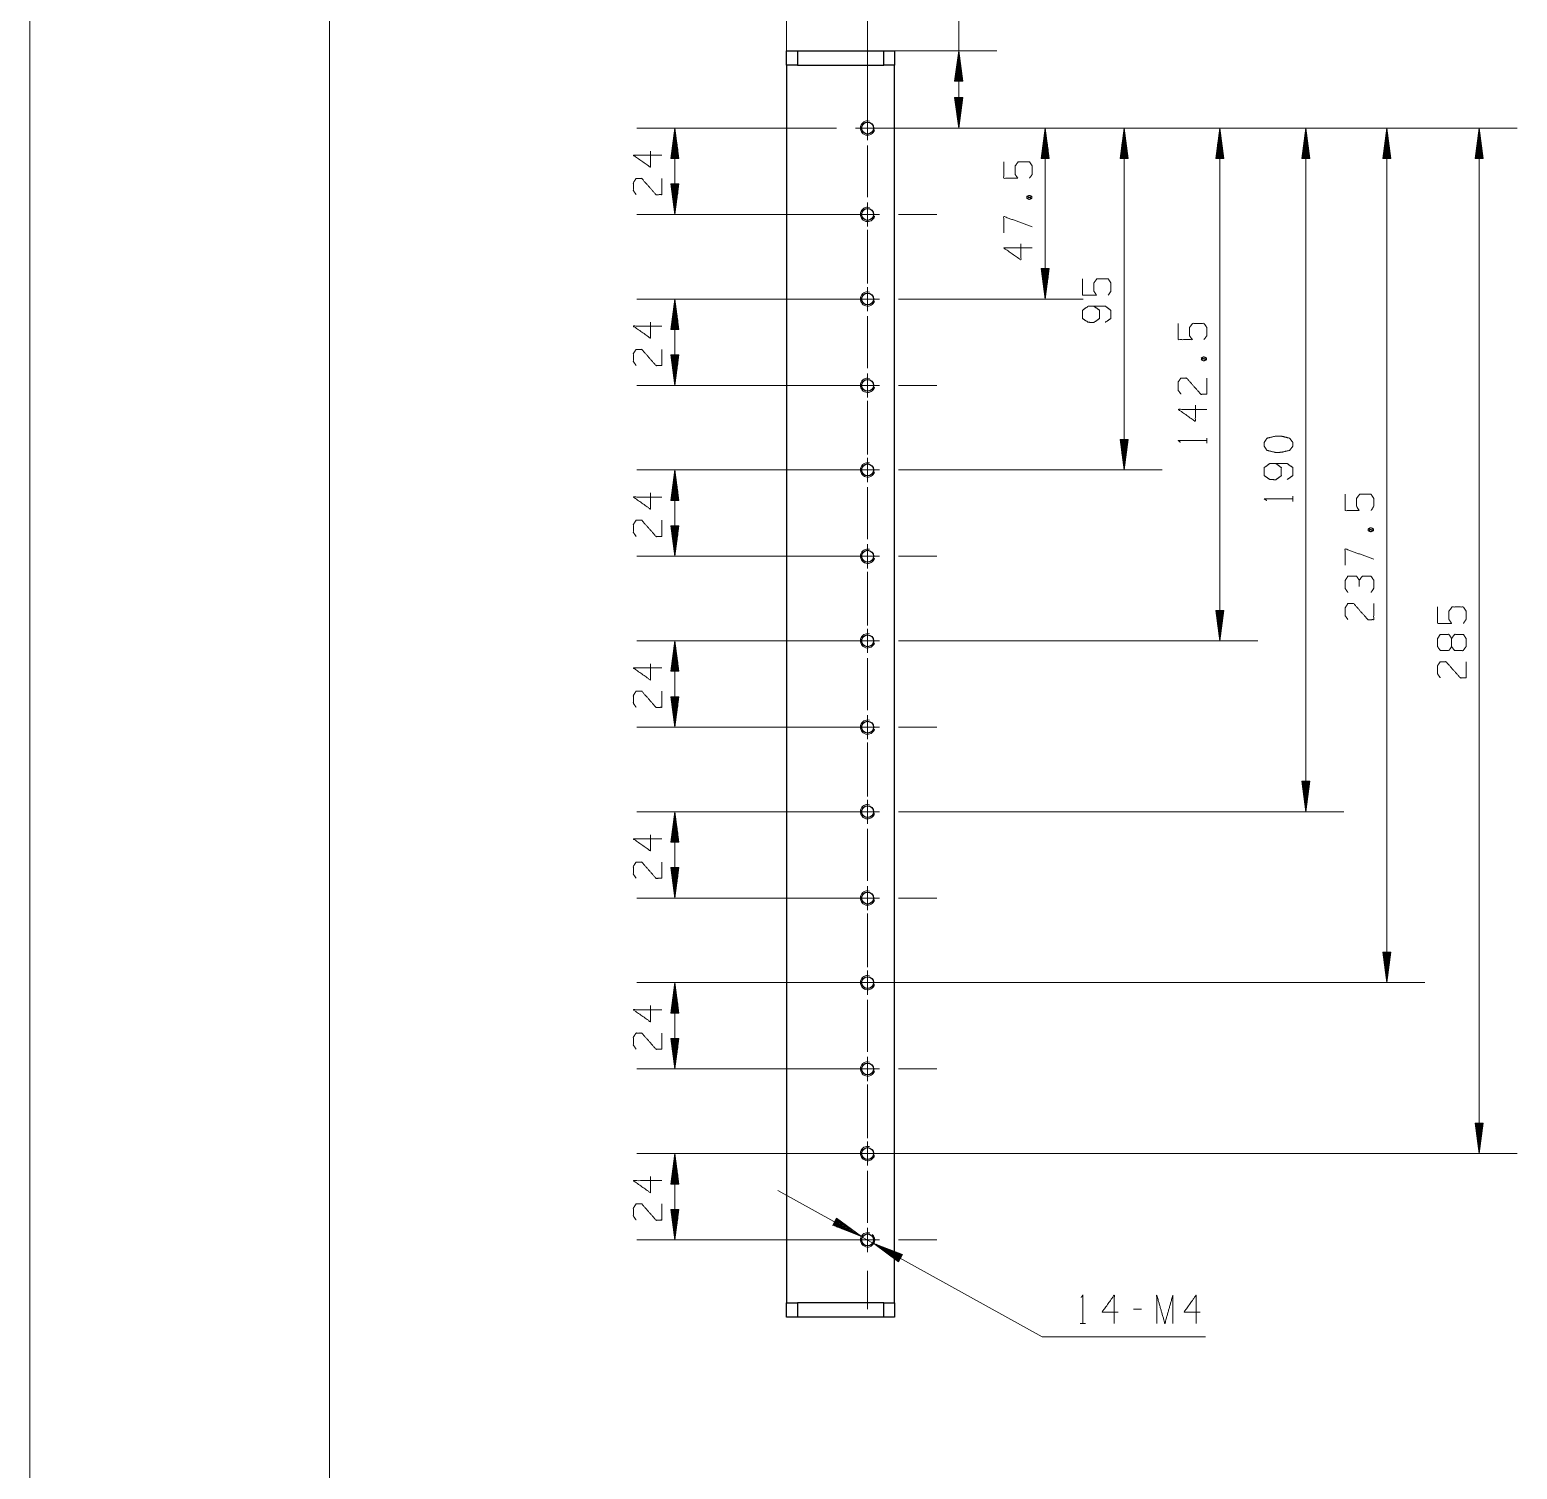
# Model space of a CAD drawing. Header units: millimetres. Extents: x 0 to 210, y 0 to 297.
# Drawn here: x 0 to 124, y 106.5 to 226.5 of the extents above; entities that cross this region are included whole.
import ezdxf

# ---------------------------------------------------------------- set-up
doc = ezdxf.new("R2010")
doc.units = ezdxf.units.MM
doc.layers.add('101', color=7, linetype='Continuous', true_color=0xffffff)

msp = doc.modelspace()

# ---------------------------------------------------------------- linework, layer by layer
at = {"layer": '101', "color": 133, "linetype": 'Continuous', "lineweight": 18}
for p, q in [((0, 297), (0, 0)), ((25, 292), (25, 5))]:
    msp.add_line(p, q, dxfattribs=at)
at = {"layer": '101', "color": 22, "linetype": 'Continuous', "lineweight": 18}
for p, q in [((77.46, 218.29), (77.46, 236.9)), ((63.11, 223.54), (63.11, 233.35)), ((69.86, 218.29), (69.86, 233.35)), ((71.21, 224.74), (80.63, 224.74)), ((77.46, 224.74), (77.12, 222.2)), ((77.43, 222.2), (77.43, 224.55)), ((77.79, 222.2), (77.46, 224.74)), ((77.48, 222.2), (77.48, 224.55)), ((77.28, 222.2), (77.28, 223.39)), ((77.33, 222.2), (77.33, 223.77)), ((77.38, 222.2), (77.38, 224.16)), ((77.54, 222.2), (77.54, 224.16)), ((77.59, 222.2), (77.59, 223.77)), ((77.64, 222.2), (77.64, 223.39)), ((77.12, 222.2), (77.79, 222.2)), ((77.13, 222.2), (77.13, 222.23)), ((77.13, 222.2), (77.13, 222.23)), ((77.18, 222.2), (77.18, 222.62)), ((77.23, 222.2), (77.23, 223)), ((77.69, 222.2), (77.69, 223)), ((77.74, 222.2), (77.74, 222.62)), ((77.79, 222.2), (77.79, 222.23)), ((77.79, 222.2), (77.79, 222.23)), ((77.79, 220.83), (77.12, 220.83)), ((77.12, 220.83), (77.46, 218.29)), ((77.13, 220.83), (77.13, 220.8)), ((77.13, 220.83), (77.13, 220.8)), ((77.18, 220.83), (77.18, 220.41)), ((77.23, 220.83), (77.23, 220.02)), ((77.28, 220.83), (77.28, 219.64)), ((77.33, 220.83), (77.33, 219.25)), ((77.38, 220.83), (77.38, 218.87)), ((77.43, 220.83), (77.43, 218.48)), ((77.46, 218.29), (77.79, 220.83)), ((77.48, 220.83), (77.48, 218.48)), ((77.54, 220.83), (77.54, 218.87)), ((77.59, 220.83), (77.59, 219.25)), ((77.64, 220.83), (77.64, 219.64)), ((77.69, 220.83), (77.69, 220.02)), ((77.74, 220.83), (77.74, 220.41)), ((77.79, 220.83), (77.79, 220.8)), ((77.79, 220.83), (77.79, 220.8)), ((64.1, 218.29), (50.62, 218.29)), ((53.8, 218.29), (53.46, 215.75)), ((53.67, 215.75), (53.67, 217.32)), ((53.72, 215.75), (53.72, 217.71)), ((53.77, 215.75), (53.77, 218.1)), ((53.8, 218.29), (53.8, 211.09)), ((54.13, 215.75), (53.8, 218.29)), ((53.82, 215.75), (53.82, 218.1)), ((53.88, 215.75), (53.88, 217.71)), ((53.93, 215.75), (53.93, 217.32)), ((69.86, 218.29), (124.03, 218.29)), ((69.86, 218.29), (116.33, 218.29)), ((75.63, 218.29), (102.4, 218.29)), ((75.63, 218.29), (87.85, 218.29)), ((75.63, 218.29), (109.58, 218.29)), ((75.63, 218.29), (80.63, 218.29)), ((75.63, 218.29), (94.42, 218.29)), ((84.68, 218.29), (84.34, 215.75)), ((84.55, 215.75), (84.55, 217.32)), ((84.6, 215.75), (84.6, 217.71)), ((84.65, 215.75), (84.65, 218.1)), ((85.01, 215.75), (84.68, 218.29)), ((84.68, 218.29), (84.68, 204.04)), ((84.7, 215.75), (84.7, 218.1)), ((84.75, 215.75), (84.75, 217.71)), ((84.81, 215.75), (84.81, 217.32)), ((91.25, 218.29), (90.91, 215.75)), ((91.12, 215.75), (91.12, 217.32)), ((91.17, 215.75), (91.17, 217.71)), ((91.22, 215.75), (91.22, 218.1)), ((91.25, 218.29), (91.25, 189.79)), ((91.58, 215.75), (91.25, 218.29)), ((91.27, 215.75), (91.27, 218.1)), ((91.32, 215.75), (91.32, 217.71)), ((91.37, 215.75), (91.37, 217.32)), ((99.23, 218.29), (98.89, 215.75)), ((99.1, 215.75), (99.1, 217.32)), ((99.15, 215.75), (99.15, 217.71)), ((99.2, 215.75), (99.2, 218.1)), ((99.23, 218.29), (99.23, 175.54)), ((99.56, 215.75), (99.23, 218.29)), ((99.25, 215.75), (99.25, 218.1)), ((99.31, 215.75), (99.31, 217.71)), ((99.36, 215.75), (99.36, 217.32)), ((106.4, 218.29), (106.07, 215.75)), ((106.28, 215.75), (106.28, 217.32)), ((106.33, 215.75), (106.33, 217.71)), ((106.38, 215.75), (106.38, 218.1)), ((106.4, 218.29), (106.4, 161.29)), ((106.74, 215.75), (106.4, 218.29)), ((106.43, 215.75), (106.43, 218.1)), ((106.48, 215.75), (106.48, 217.71)), ((106.53, 215.75), (106.53, 217.32)), ((113.15, 218.29), (112.82, 215.75)), ((113.03, 215.75), (113.03, 217.32)), ((113.08, 215.75), (113.08, 217.71)), ((113.13, 215.75), (113.13, 218.1)), ((113.49, 215.75), (113.15, 218.29)), ((113.15, 218.29), (113.15, 147.04)), ((113.18, 215.75), (113.18, 218.1)), ((113.23, 215.75), (113.23, 217.71)), ((113.28, 215.75), (113.28, 217.32)), ((120.86, 218.29), (120.52, 215.75)), ((120.73, 215.75), (120.73, 217.32)), ((120.78, 215.75), (120.78, 217.71)), ((120.83, 215.75), (120.83, 218.1)), ((121.19, 215.75), (120.86, 218.29)), ((120.86, 218.29), (120.86, 132.79)), ((120.88, 215.75), (120.88, 218.1)), ((120.93, 215.75), (120.93, 217.71)), ((120.98, 215.75), (120.98, 217.32)), ((53.52, 215.75), (53.52, 216.17)), ((53.57, 215.75), (53.57, 216.55)), ((53.62, 215.75), (53.62, 216.94)), ((53.98, 215.75), (53.98, 216.94)), ((54.03, 215.75), (54.03, 216.55)), ((54.08, 215.75), (54.08, 216.17)), ((84.4, 215.75), (84.4, 216.17)), ((84.45, 215.75), (84.45, 216.55)), ((84.5, 215.75), (84.5, 216.94)), ((84.86, 215.75), (84.86, 216.94)), ((84.91, 215.75), (84.91, 216.55)), ((84.96, 215.75), (84.96, 216.17)), ((90.97, 215.75), (90.97, 216.17)), ((91.02, 215.75), (91.02, 216.55)), ((91.07, 215.75), (91.07, 216.94)), ((91.42, 215.75), (91.42, 216.94)), ((91.47, 215.75), (91.47, 216.55)), ((91.53, 215.75), (91.53, 216.17)), ((98.95, 215.75), (98.95, 216.17)), ((99, 215.75), (99, 216.55)), ((99.05, 215.75), (99.05, 216.94)), ((99.41, 215.75), (99.41, 216.94)), ((99.46, 215.75), (99.46, 216.55)), ((99.51, 215.75), (99.51, 216.17)), ((106.12, 215.75), (106.12, 216.17)), ((106.17, 215.75), (106.17, 216.55)), ((106.23, 215.75), (106.23, 216.94)), ((106.58, 215.75), (106.58, 216.94)), ((106.63, 215.75), (106.63, 216.55)), ((106.68, 215.75), (106.68, 216.17)), ((112.87, 215.75), (112.87, 216.17)), ((112.93, 215.75), (112.93, 216.55)), ((112.98, 215.75), (112.98, 216.94)), ((113.33, 215.75), (113.33, 216.94)), ((113.38, 215.75), (113.38, 216.55)), ((113.43, 215.75), (113.43, 216.17)), ((120.58, 215.75), (120.58, 216.17)), ((120.63, 215.75), (120.63, 216.55)), ((120.68, 215.75), (120.68, 216.94)), ((121.03, 215.75), (121.03, 216.94)), ((121.09, 215.75), (121.09, 216.55)), ((121.14, 215.75), (121.14, 216.17)), ((53.46, 215.75), (54.13, 215.75)), ((53.47, 215.75), (53.47, 215.78)), ((53.47, 215.75), (53.47, 215.78)), ((54.13, 215.75), (54.13, 215.78)), ((54.13, 215.75), (54.13, 215.78)), ((84.34, 215.75), (85.01, 215.75)), ((84.35, 215.75), (84.35, 215.78)), ((84.35, 215.75), (84.35, 215.78)), ((85.01, 215.75), (85.01, 215.78)), ((85.01, 215.75), (85.01, 215.78)), ((90.91, 215.75), (91.58, 215.75)), ((90.92, 215.75), (90.92, 215.78)), ((90.92, 215.75), (90.92, 215.78)), ((91.58, 215.75), (91.58, 215.78)), ((91.58, 215.75), (91.58, 215.78)), ((98.89, 215.75), (99.56, 215.75)), ((98.9, 215.75), (98.9, 215.78)), ((98.9, 215.75), (98.9, 215.78)), ((99.56, 215.75), (99.56, 215.78)), ((99.56, 215.75), (99.56, 215.78)), ((106.07, 215.75), (106.07, 215.78)), ((106.07, 215.75), (106.07, 215.78)), ((106.07, 215.75), (106.74, 215.75)), ((106.73, 215.75), (106.73, 215.78)), ((106.73, 215.75), (106.73, 215.78)), ((112.82, 215.75), (112.82, 215.78)), ((112.82, 215.75), (112.82, 215.78)), ((112.82, 215.75), (113.49, 215.75)), ((113.48, 215.75), (113.48, 215.78)), ((113.48, 215.75), (113.48, 215.78)), ((120.52, 215.75), (121.19, 215.75)), ((120.53, 215.75), (120.53, 215.78)), ((120.53, 215.75), (120.53, 215.78)), ((121.19, 215.75), (121.19, 215.78)), ((121.19, 215.75), (121.19, 215.78)), ((53.46, 213.63), (53.8, 211.09)), ((54.13, 213.63), (53.46, 213.63)), ((53.47, 213.63), (53.47, 213.6)), ((53.47, 213.63), (53.47, 213.6)), ((53.52, 213.63), (53.52, 213.21)), ((53.57, 213.63), (53.57, 212.82)), ((53.62, 213.63), (53.62, 212.44)), ((53.67, 213.63), (53.67, 212.05)), ((53.72, 213.63), (53.72, 211.67)), ((53.77, 213.63), (53.77, 211.28)), ((53.8, 211.09), (54.13, 213.63)), ((53.82, 213.63), (53.82, 211.28)), ((53.88, 213.63), (53.88, 211.67)), ((53.93, 213.63), (53.93, 212.05)), ((53.98, 213.63), (53.98, 212.44)), ((54.03, 213.63), (54.03, 212.82)), ((54.08, 213.63), (54.08, 213.21)), ((54.13, 213.63), (54.13, 213.6)), ((54.13, 213.63), (54.13, 213.6)), ((69.86, 211.09), (50.62, 211.09)), ((85.01, 206.58), (84.34, 206.58)), ((84.34, 206.58), (84.68, 204.04)), ((84.35, 206.58), (84.35, 206.55)), ((84.35, 206.58), (84.35, 206.55)), ((84.4, 206.58), (84.4, 206.16)), ((84.45, 206.58), (84.45, 205.77)), ((84.5, 206.58), (84.5, 205.39)), ((84.55, 206.58), (84.55, 205)), ((84.6, 206.58), (84.6, 204.62)), ((84.65, 206.58), (84.65, 204.23)), ((84.68, 204.04), (85.01, 206.58)), ((84.7, 206.58), (84.7, 204.23)), ((84.75, 206.58), (84.75, 204.62)), ((84.81, 206.58), (84.81, 205)), ((84.86, 206.58), (84.86, 205.39)), ((84.91, 206.58), (84.91, 205.77)), ((84.96, 206.58), (84.96, 206.16)), ((85.01, 206.58), (85.01, 206.55)), ((85.01, 206.58), (85.01, 206.55)), ((69.86, 204.04), (50.62, 204.04)), ((53.8, 204.04), (53.46, 201.5)), ((53.72, 201.5), (53.72, 203.46)), ((53.77, 201.5), (53.77, 203.85)), ((53.8, 204.04), (53.8, 196.84)), ((54.13, 201.5), (53.8, 204.04)), ((53.82, 201.5), (53.82, 203.85)), ((53.88, 201.5), (53.88, 203.46)), ((75.63, 204.04), (87.85, 204.04)), ((53.57, 201.5), (53.57, 202.3)), ((53.62, 201.5), (53.62, 202.69)), ((53.67, 201.5), (53.67, 203.07)), ((53.93, 201.5), (53.93, 203.07)), ((53.98, 201.5), (53.98, 202.69)), ((54.03, 201.5), (54.03, 202.3)), ((53.46, 201.5), (54.13, 201.5)), ((53.47, 201.5), (53.47, 201.53)), ((53.47, 201.5), (53.47, 201.53)), ((53.52, 201.5), (53.52, 201.92)), ((54.08, 201.5), (54.08, 201.92)), ((54.13, 201.5), (54.13, 201.53)), ((54.13, 201.5), (54.13, 201.53)), ((54.13, 199.38), (53.46, 199.38)), ((53.46, 199.38), (53.8, 196.84)), ((53.47, 199.38), (53.47, 199.35)), ((53.47, 199.38), (53.47, 199.35)), ((53.52, 199.38), (53.52, 198.96)), ((53.57, 199.38), (53.57, 198.57)), ((53.62, 199.38), (53.62, 198.19)), ((53.67, 199.38), (53.67, 197.8)), ((53.72, 199.38), (53.72, 197.42)), ((53.77, 199.38), (53.77, 197.03)), ((53.8, 196.84), (54.13, 199.38)), ((53.82, 199.38), (53.82, 197.03)), ((53.88, 199.38), (53.88, 197.42)), ((53.93, 199.38), (53.93, 197.8)), ((53.98, 199.38), (53.98, 198.19)), ((54.03, 199.38), (54.03, 198.57)), ((54.08, 199.38), (54.08, 198.96)), ((54.13, 199.38), (54.13, 199.35)), ((54.13, 199.38), (54.13, 199.35)), ((69.86, 196.84), (50.62, 196.84)), ((90.91, 192.33), (91.25, 189.79)), ((91.58, 192.33), (90.91, 192.33)), ((90.92, 192.33), (90.92, 192.3)), ((90.92, 192.33), (90.92, 192.3)), ((90.97, 192.33), (90.97, 191.91)), ((91.02, 192.33), (91.02, 191.52)), ((91.07, 192.33), (91.07, 191.14)), ((91.12, 192.33), (91.12, 190.75)), ((91.17, 192.33), (91.17, 190.37)), ((91.22, 192.33), (91.22, 189.98)), ((91.25, 189.79), (91.58, 192.33)), ((91.27, 192.33), (91.27, 189.98)), ((91.32, 192.33), (91.32, 190.37)), ((91.37, 192.33), (91.37, 190.75)), ((91.42, 192.33), (91.42, 191.14)), ((91.47, 192.33), (91.47, 191.52)), ((91.53, 192.33), (91.53, 191.91)), ((91.58, 192.33), (91.58, 192.3)), ((91.58, 192.33), (91.58, 192.3)), ((69.86, 189.79), (50.62, 189.79)), ((53.8, 189.79), (53.46, 187.25)), ((54.13, 187.25), (53.8, 189.79)), ((53.8, 182.59), (53.8, 189.79)), ((75.63, 189.79), (94.42, 189.79)), ((53.67, 187.25), (53.67, 188.82)), ((53.72, 187.25), (53.72, 189.21)), ((53.77, 187.25), (53.77, 189.6)), ((53.82, 187.25), (53.82, 189.6)), ((53.88, 187.25), (53.88, 189.21)), ((53.93, 187.25), (53.93, 188.82)), ((53.52, 187.25), (53.52, 187.67)), ((53.57, 187.25), (53.57, 188.05)), ((53.62, 187.25), (53.62, 188.44)), ((53.98, 187.25), (53.98, 188.44)), ((54.03, 187.25), (54.03, 188.05)), ((54.08, 187.25), (54.08, 187.67)), ((53.46, 187.25), (54.13, 187.25)), ((53.47, 187.25), (53.47, 187.28)), ((53.47, 187.25), (53.47, 187.28)), ((54.13, 187.25), (54.13, 187.28)), ((54.13, 187.25), (54.13, 187.28)), ((53.46, 185.13), (53.8, 182.59)), ((54.13, 185.13), (53.46, 185.13)), ((53.47, 185.13), (53.47, 185.1)), ((53.47, 185.13), (53.47, 185.1)), ((53.52, 185.13), (53.52, 184.71)), ((53.57, 185.13), (53.57, 184.32)), ((53.62, 185.13), (53.62, 183.94)), ((53.67, 185.13), (53.67, 183.55)), ((53.72, 185.13), (53.72, 183.17)), ((53.77, 185.13), (53.77, 182.78)), ((53.8, 182.59), (54.13, 185.13)), ((53.82, 185.13), (53.82, 182.78)), ((53.88, 185.13), (53.88, 183.17)), ((53.93, 185.13), (53.93, 183.55)), ((53.98, 185.13), (53.98, 183.94)), ((54.03, 185.13), (54.03, 184.32)), ((54.08, 185.13), (54.08, 184.71)), ((54.13, 185.13), (54.13, 185.1)), ((54.13, 185.13), (54.13, 185.1)), ((69.86, 182.59), (50.62, 182.59)), ((99.56, 178.08), (98.89, 178.08)), ((98.89, 178.08), (99.23, 175.54)), ((98.9, 178.08), (98.9, 178.05)), ((98.9, 178.08), (98.9, 178.05)), ((98.95, 178.08), (98.95, 177.66)), ((99, 178.08), (99, 177.27)), ((99.05, 178.08), (99.05, 176.89)), ((99.1, 178.08), (99.1, 176.5)), ((99.15, 178.08), (99.15, 176.12)), ((99.2, 178.08), (99.2, 175.73)), ((99.23, 175.54), (99.56, 178.08)), ((99.25, 178.08), (99.25, 175.73)), ((99.31, 178.08), (99.31, 176.12)), ((99.36, 178.08), (99.36, 176.5)), ((99.41, 178.08), (99.41, 176.89)), ((99.46, 178.08), (99.46, 177.27)), ((99.51, 178.08), (99.51, 177.66)), ((99.56, 178.08), (99.56, 178.05)), ((99.56, 178.08), (99.56, 178.05)), ((69.86, 175.54), (50.62, 175.54)), ((53.8, 175.54), (53.46, 173)), ((53.72, 173), (53.72, 174.96)), ((53.77, 173), (53.77, 175.35)), ((54.13, 173), (53.8, 175.54)), ((53.8, 175.54), (53.8, 168.34)), ((53.82, 173), (53.82, 175.35)), ((53.88, 173), (53.88, 174.96)), ((75.63, 175.54), (102.4, 175.54)), ((53.57, 173), (53.57, 173.8)), ((53.62, 173), (53.62, 174.19)), ((53.67, 173), (53.67, 174.57)), ((53.93, 173), (53.93, 174.57)), ((53.98, 173), (53.98, 174.19)), ((54.03, 173), (54.03, 173.8)), ((53.46, 173), (54.13, 173)), ((53.47, 173), (53.47, 173.03)), ((53.47, 173), (53.47, 173.03)), ((53.52, 173), (53.52, 173.42)), ((54.08, 173), (54.08, 173.42)), ((54.13, 173), (54.13, 173.03)), ((54.13, 173), (54.13, 173.03)), ((54.13, 170.88), (53.46, 170.88)), ((53.46, 170.88), (53.8, 168.34)), ((53.47, 170.88), (53.47, 170.85)), ((53.47, 170.88), (53.47, 170.85)), ((53.52, 170.88), (53.52, 170.46)), ((53.57, 170.88), (53.57, 170.07)), ((53.62, 170.88), (53.62, 169.69)), ((53.67, 170.88), (53.67, 169.3)), ((53.72, 170.88), (53.72, 168.92)), ((53.77, 170.88), (53.77, 168.53)), ((53.8, 168.34), (54.13, 170.88)), ((53.82, 170.88), (53.82, 168.53)), ((53.88, 170.88), (53.88, 168.92)), ((53.93, 170.88), (53.93, 169.3)), ((53.98, 170.88), (53.98, 169.69)), ((54.03, 170.88), (54.03, 170.07)), ((54.08, 170.88), (54.08, 170.46)), ((54.13, 170.88), (54.13, 170.85)), ((54.13, 170.88), (54.13, 170.85)), ((69.86, 168.34), (50.62, 168.34)), ((106.07, 163.83), (106.07, 163.8)), ((106.74, 163.83), (106.07, 163.83)), ((106.07, 163.83), (106.4, 161.29)), ((106.07, 163.83), (106.07, 163.8)), ((106.12, 163.83), (106.12, 163.41)), ((106.17, 163.83), (106.17, 163.02)), ((106.23, 163.83), (106.23, 162.64)), ((106.28, 163.83), (106.28, 162.25)), ((106.33, 163.83), (106.33, 161.87)), ((106.38, 163.83), (106.38, 161.48)), ((106.4, 161.29), (106.74, 163.83)), ((106.43, 163.83), (106.43, 161.48)), ((106.48, 163.83), (106.48, 161.87)), ((106.53, 163.83), (106.53, 162.25)), ((106.58, 163.83), (106.58, 162.64)), ((106.63, 163.83), (106.63, 163.02)), ((106.68, 163.83), (106.68, 163.41)), ((106.73, 163.83), (106.73, 163.8)), ((106.73, 163.83), (106.73, 163.8)), ((69.86, 161.29), (50.62, 161.29)), ((53.8, 161.29), (53.46, 158.75)), ((53.8, 161.29), (53.8, 154.09)), ((54.13, 158.75), (53.8, 161.29)), ((75.63, 161.29), (109.58, 161.29)), ((53.67, 158.75), (53.67, 160.32)), ((53.72, 158.75), (53.72, 160.71)), ((53.77, 158.75), (53.77, 161.1)), ((53.82, 158.75), (53.82, 161.1)), ((53.88, 158.75), (53.88, 160.71)), ((53.93, 158.75), (53.93, 160.32)), ((53.47, 158.75), (53.47, 158.78)), ((53.47, 158.75), (53.47, 158.78)), ((53.52, 158.75), (53.52, 159.17)), ((53.57, 158.75), (53.57, 159.55)), ((53.62, 158.75), (53.62, 159.94)), ((53.98, 158.75), (53.98, 159.94)), ((54.03, 158.75), (54.03, 159.55)), ((54.08, 158.75), (54.08, 159.17)), ((54.13, 158.75), (54.13, 158.78)), ((54.13, 158.75), (54.13, 158.78)), ((53.46, 158.75), (54.13, 158.75)), ((53.46, 156.63), (53.8, 154.09)), ((54.13, 156.63), (53.46, 156.63)), ((53.47, 156.63), (53.47, 156.6)), ((53.47, 156.63), (53.47, 156.6)), ((53.52, 156.63), (53.52, 156.21)), ((53.57, 156.63), (53.57, 155.82)), ((53.62, 156.63), (53.62, 155.44)), ((53.67, 156.63), (53.67, 155.05)), ((53.72, 156.63), (53.72, 154.67)), ((53.77, 156.63), (53.77, 154.28)), ((53.8, 154.09), (54.13, 156.63)), ((53.82, 156.63), (53.82, 154.28)), ((53.88, 156.63), (53.88, 154.67)), ((53.93, 156.63), (53.93, 155.05)), ((53.98, 156.63), (53.98, 155.44)), ((54.03, 156.63), (54.03, 155.82)), ((54.08, 156.63), (54.08, 156.21)), ((54.13, 156.63), (54.13, 156.6)), ((54.13, 156.63), (54.13, 156.6)), ((69.86, 154.09), (50.62, 154.09)), ((112.82, 149.58), (112.82, 149.55)), ((112.82, 149.58), (112.82, 149.55)), ((113.49, 149.58), (112.82, 149.58)), ((112.82, 149.58), (113.15, 147.04)), ((112.87, 149.58), (112.87, 149.16)), ((112.93, 149.58), (112.93, 148.77)), ((112.98, 149.58), (112.98, 148.39)), ((113.03, 149.58), (113.03, 148)), ((113.08, 149.58), (113.08, 147.62)), ((113.13, 149.58), (113.13, 147.23)), ((113.15, 147.04), (113.49, 149.58)), ((113.18, 149.58), (113.18, 147.23)), ((113.23, 149.58), (113.23, 147.62)), ((113.28, 149.58), (113.28, 148)), ((113.33, 149.58), (113.33, 148.39)), ((113.38, 149.58), (113.38, 148.77)), ((113.43, 149.58), (113.43, 149.16)), ((113.48, 149.58), (113.48, 149.55)), ((113.48, 149.58), (113.48, 149.55)), ((69.86, 147.04), (50.62, 147.04)), ((53.8, 147.04), (53.46, 144.5)), ((53.72, 144.5), (53.72, 146.46)), ((53.77, 144.5), (53.77, 146.85)), ((53.8, 147.04), (53.8, 139.84)), ((54.13, 144.5), (53.8, 147.04)), ((53.82, 144.5), (53.82, 146.85)), ((53.88, 144.5), (53.88, 146.46)), ((69.86, 147.04), (116.33, 147.04)), ((53.57, 144.5), (53.57, 145.3)), ((53.62, 144.5), (53.62, 145.69)), ((53.67, 144.5), (53.67, 146.07)), ((53.93, 144.5), (53.93, 146.07)), ((53.98, 144.5), (53.98, 145.69)), ((54.03, 144.5), (54.03, 145.3)), ((53.46, 144.5), (54.13, 144.5)), ((53.47, 144.5), (53.47, 144.53)), ((53.47, 144.5), (53.47, 144.53)), ((53.52, 144.5), (53.52, 144.92)), ((54.08, 144.5), (54.08, 144.92)), ((54.13, 144.5), (54.13, 144.53)), ((54.13, 144.5), (54.13, 144.53)), ((54.13, 142.38), (53.46, 142.38)), ((53.46, 142.38), (53.8, 139.84)), ((53.47, 142.38), (53.47, 142.35)), ((53.47, 142.38), (53.47, 142.35)), ((53.52, 142.38), (53.52, 141.96)), ((53.57, 142.38), (53.57, 141.57)), ((53.62, 142.38), (53.62, 141.19)), ((53.67, 142.38), (53.67, 140.8)), ((53.72, 142.38), (53.72, 140.42)), ((53.77, 142.38), (53.77, 140.03)), ((53.8, 139.84), (54.13, 142.38)), ((53.82, 142.38), (53.82, 140.03)), ((53.88, 142.38), (53.88, 140.42)), ((53.93, 142.38), (53.93, 140.8)), ((53.98, 142.38), (53.98, 141.19)), ((54.03, 142.38), (54.03, 141.57)), ((54.08, 142.38), (54.08, 141.96)), ((54.13, 142.38), (54.13, 142.35)), ((54.13, 142.38), (54.13, 142.35)), ((69.86, 139.84), (50.62, 139.84)), ((121.19, 135.33), (120.52, 135.33)), ((120.52, 135.33), (120.86, 132.79)), ((120.53, 135.33), (120.53, 135.3)), ((120.53, 135.33), (120.53, 135.3)), ((120.58, 135.33), (120.58, 134.91)), ((120.63, 135.33), (120.63, 134.52)), ((120.68, 135.33), (120.68, 134.14)), ((120.73, 135.33), (120.73, 133.75)), ((120.78, 135.33), (120.78, 133.37)), ((120.83, 135.33), (120.83, 132.98)), ((120.86, 132.79), (121.19, 135.33)), ((120.88, 135.33), (120.88, 132.98)), ((120.93, 135.33), (120.93, 133.37)), ((120.98, 135.33), (120.98, 133.75)), ((121.03, 135.33), (121.03, 134.14)), ((121.09, 135.33), (121.09, 134.52)), ((121.14, 135.33), (121.14, 134.91)), ((121.19, 135.33), (121.19, 135.3)), ((121.19, 135.33), (121.19, 135.3)), ((69.86, 132.79), (50.62, 132.79)), ((53.8, 132.79), (53.46, 130.25)), ((53.8, 132.79), (53.8, 125.59)), ((54.13, 130.25), (53.8, 132.79)), ((69.86, 132.79), (124.03, 132.79)), ((53.67, 130.25), (53.67, 131.82)), ((53.72, 130.25), (53.72, 132.21)), ((53.77, 130.25), (53.77, 132.6)), ((53.82, 130.25), (53.82, 132.6)), ((53.88, 130.25), (53.88, 132.21)), ((53.93, 130.25), (53.93, 131.82)), ((53.46, 130.25), (54.13, 130.25)), ((53.47, 130.25), (53.47, 130.28)), ((53.47, 130.25), (53.47, 130.28)), ((53.52, 130.25), (53.52, 130.67)), ((53.57, 130.25), (53.57, 131.05)), ((53.62, 130.25), (53.62, 131.44)), ((53.98, 130.25), (53.98, 131.44)), ((54.03, 130.25), (54.03, 131.05)), ((54.08, 130.25), (54.08, 130.67)), ((54.13, 130.25), (54.13, 130.28)), ((54.13, 130.25), (54.13, 130.28)), ((62.39, 129.72), (84.43, 117.52)), ((54.13, 128.13), (53.46, 128.13)), ((53.46, 128.13), (53.8, 125.59)), ((53.47, 128.13), (53.47, 128.1)), ((53.47, 128.13), (53.47, 128.1)), ((53.52, 128.13), (53.52, 127.71)), ((53.57, 128.13), (53.57, 127.32)), ((53.62, 128.13), (53.62, 126.94)), ((53.67, 128.13), (53.67, 126.55)), ((53.72, 128.13), (53.72, 126.17)), ((53.77, 128.13), (53.77, 125.78)), ((53.8, 125.59), (54.13, 128.13)), ((53.82, 128.13), (53.82, 125.78)), ((53.88, 128.13), (53.88, 126.17)), ((53.93, 128.13), (53.93, 126.55)), ((53.98, 128.13), (53.98, 126.94)), ((54.03, 128.13), (54.03, 127.32)), ((54.08, 128.13), (54.08, 127.71)), ((54.13, 128.13), (54.13, 128.1)), ((54.13, 128.13), (54.13, 128.1)), ((67.28, 127.4), (66.95, 126.82)), ((66.95, 126.82), (66.98, 126.8)), ((66.95, 126.82), (69.34, 125.88)), ((66.95, 126.82), (66.98, 126.8)), ((66.98, 126.86), (67.34, 126.66)), ((67, 126.91), (67.71, 126.52)), ((67.03, 126.95), (68.07, 126.38)), ((67.05, 127), (68.43, 126.23)), ((67.08, 127.04), (68.79, 126.09)), ((67.1, 127.09), (69.15, 125.95)), ((67.13, 127.13), (69.18, 125.99)), ((67.15, 127.18), (68.87, 126.23)), ((67.18, 127.22), (68.55, 126.46)), ((67.2, 127.26), (68.24, 126.69)), ((67.22, 127.31), (67.93, 126.92)), ((67.25, 127.35), (67.61, 127.15)), ((67.27, 127.4), (67.3, 127.38)), ((67.27, 127.4), (67.3, 127.38)), ((69.34, 125.88), (67.28, 127.4)), ((69.86, 125.59), (50.62, 125.59)), ((70.39, 125.3), (72.45, 123.77)), ((72.77, 124.36), (70.39, 125.3)), ((72.6, 124.05), (70.54, 125.18)), ((72.62, 124.09), (70.57, 125.23)), ((72.57, 124), (70.86, 124.95)), ((72.65, 124.13), (70.93, 125.08)), ((72.55, 123.96), (71.17, 124.72)), ((72.67, 124.18), (71.29, 124.94)), ((72.52, 123.91), (71.48, 124.49)), ((72.69, 124.22), (71.65, 124.8)), ((72.5, 123.87), (71.79, 124.26)), ((72.72, 124.27), (72.02, 124.66)), ((72.74, 124.31), (72.38, 124.51)), ((72.45, 123.77), (72.77, 124.36)), ((72.77, 124.36), (72.74, 124.37)), ((72.77, 124.36), (72.74, 124.37)), ((72.47, 123.82), (72.11, 124.03)), ((72.45, 123.78), (72.42, 123.79)), ((72.45, 123.78), (72.42, 123.79)), ((84.43, 117.52), (98.03, 117.52))]:
    msp.add_line(p, q, dxfattribs=at)
at = {"layer": '101', "color": 161, "linetype": 'Continuous', "lineweight": 25}
for p, q in [((63.11, 224.74), (64.01, 224.74)), ((63.11, 223.54), (63.11, 224.74)), ((64.01, 224.74), (71.21, 224.74)), ((64.01, 224.74), (64.01, 223.54)), ((71.21, 223.54), (71.21, 224.74)), ((71.21, 224.74), (72.11, 224.74)), ((72.11, 224.74), (72.11, 223.54)), ((64.01, 223.54), (63.11, 223.54)), ((63.11, 223.54), (63.11, 120.34)), ((64.01, 223.54), (71.21, 223.54)), ((72.11, 223.54), (71.21, 223.54)), ((72.11, 120.34), (72.11, 223.54)), ((63.11, 119.14), (63.11, 120.34)), ((63.11, 120.34), (64.01, 120.34)), ((64.01, 120.34), (64.01, 119.14)), ((71.21, 120.34), (64.01, 120.34)), ((71.21, 119.14), (71.21, 120.34)), ((71.21, 120.34), (72.11, 120.34)), ((72.11, 120.34), (72.11, 119.14)), ((64.01, 119.14), (63.11, 119.14)), ((71.21, 119.14), (64.01, 119.14)), ((72.11, 119.14), (71.21, 119.14))]:
    msp.add_line(p, q, dxfattribs=at)
at = {"layer": '101', "color": 151, "linetype": 'Continuous', "lineweight": 18}
for p, q in [((69.86, 220.88), (69.86, 224.05)), ((69.86, 217.28), (69.86, 219.29)), ((67.27, 218.29), (64.1, 218.29)), ((68.86, 218.29), (70.86, 218.29)), ((72.45, 218.29), (75.63, 218.29)), ((69.86, 213.68), (69.86, 216.85)), ((69.86, 215.7), (69.86, 212.52)), ((67.27, 211.09), (64.1, 211.09)), ((68.86, 211.09), (70.86, 211.09)), ((69.86, 210.08), (69.86, 212.09)), ((72.45, 211.09), (75.63, 211.09)), ((69.86, 206.63), (69.86, 209.8)), ((69.86, 208.5), (69.86, 205.32)), ((69.86, 203.03), (69.86, 205.04)), ((67.27, 204.04), (64.1, 204.04)), ((68.86, 204.04), (70.86, 204.04)), ((72.45, 204.04), (75.63, 204.04)), ((69.86, 199.43), (69.86, 202.6)), ((69.86, 201.45), (69.86, 198.27)), ((69.86, 195.83), (69.86, 197.84)), ((67.27, 196.84), (64.1, 196.84)), ((68.86, 196.84), (70.86, 196.84)), ((72.45, 196.84), (75.63, 196.84)), ((69.86, 192.38), (69.86, 195.55)), ((69.86, 194.25), (69.86, 191.07)), ((67.27, 189.79), (64.1, 189.79)), ((68.86, 189.79), (70.86, 189.79)), ((69.86, 188.78), (69.86, 190.79)), ((72.45, 189.79), (75.63, 189.79)), ((69.86, 185.18), (69.86, 188.35)), ((69.86, 187.2), (69.86, 184.02)), ((69.86, 181.58), (69.86, 183.59)), ((67.27, 182.59), (64.1, 182.59)), ((68.86, 182.59), (70.86, 182.59)), ((72.45, 182.59), (75.63, 182.59)), ((69.86, 178.13), (69.86, 181.3)), ((69.86, 180), (69.86, 176.82)), ((69.86, 174.53), (69.86, 176.54)), ((67.27, 175.54), (64.1, 175.54)), ((68.86, 175.54), (70.86, 175.54)), ((72.45, 175.54), (75.63, 175.54)), ((69.86, 170.93), (69.86, 174.1)), ((69.86, 172.95), (69.86, 169.77)), ((69.86, 167.33), (69.86, 169.34)), ((67.27, 168.34), (64.1, 168.34)), ((68.86, 168.34), (70.86, 168.34)), ((72.45, 168.34), (75.63, 168.34)), ((69.86, 163.88), (69.86, 167.05)), ((69.86, 165.75), (69.86, 162.57)), ((67.27, 161.29), (64.1, 161.29)), ((68.86, 161.29), (70.86, 161.29)), ((69.86, 160.28), (69.86, 162.29)), ((72.45, 161.29), (75.63, 161.29)), ((69.86, 156.68), (69.86, 159.85)), ((69.86, 158.7), (69.86, 155.52)), ((69.86, 153.08), (69.86, 155.09)), ((67.27, 154.09), (64.1, 154.09)), ((68.86, 154.09), (70.86, 154.09)), ((72.45, 154.09), (75.63, 154.09)), ((69.86, 149.63), (69.86, 152.8)), ((69.86, 151.5), (69.86, 148.32)), ((69.86, 146.03), (69.86, 148.04)), ((67.27, 147.04), (64.1, 147.04)), ((68.86, 147.04), (70.86, 147.04)), ((72.45, 147.04), (75.63, 147.04)), ((69.86, 142.43), (69.86, 145.6)), ((69.86, 144.45), (69.86, 141.27)), ((69.86, 138.83), (69.86, 140.84)), ((67.27, 139.84), (64.1, 139.84)), ((68.86, 139.84), (70.86, 139.84)), ((72.45, 139.84), (75.63, 139.84)), ((69.86, 135.38), (69.86, 138.55)), ((69.86, 137.25), (69.86, 134.07)), ((67.27, 132.79), (64.1, 132.79)), ((68.86, 132.79), (70.86, 132.79)), ((69.86, 131.78), (69.86, 133.79)), ((72.45, 132.79), (75.63, 132.79)), ((69.86, 128.18), (69.86, 131.35)), ((69.86, 130.2), (69.86, 127.02)), ((69.86, 124.58), (69.86, 126.59)), ((67.27, 125.59), (64.1, 125.59)), ((68.86, 125.59), (70.86, 125.59)), ((72.45, 125.59), (75.63, 125.59)), ((69.86, 123), (69.86, 119.82))]:
    msp.add_line(p, q, dxfattribs=at)
at = {"layer": '101', "color": 72, "linetype": 'Continuous', "lineweight": 18}
for p, q in [((83.14, 212.43), (83.56, 212.59)), ((97.69, 198.97), (98.11, 199.13)), ((98.14, 192.02), (98.14, 192.44)), ((105.31, 187.17), (105.31, 187.59)), ((111.61, 184.72), (112.04, 184.88)), ((92.7, 119.82), (92.03, 119.82)), ((87.6, 118.62), (88.03, 118.62))]:
    msp.add_line(p, q, dxfattribs=at)
at = {"layer": '101', "color": 161, "linetype": 'Continuous', "lineweight": 25}
for centre in [(69.86, 218.29), (69.86, 211.09), (69.86, 204.04), (69.86, 196.84), (69.86, 189.79), (69.86, 182.59), (69.86, 175.54), (69.86, 168.34), (69.86, 161.29), (69.86, 154.09), (69.86, 147.04), (69.86, 139.84), (69.86, 132.79), (69.86, 125.59)]:
    msp.add_circle(centre, 0.495, dxfattribs=at)
at = {"layer": '101', "color": 161, "linetype": 'Continuous', "lineweight": 13}
for centre in [(69.86, 218.29), (69.86, 211.09), (69.86, 204.04), (69.86, 196.84), (69.86, 189.79), (69.86, 182.59), (69.86, 175.54), (69.86, 168.34), (69.86, 161.29), (69.86, 154.09), (69.86, 147.04), (69.86, 139.84), (69.86, 132.79), (69.86, 125.59)]:
    msp.add_arc(centre, 0.6, 75, 345, dxfattribs=at)
at = {"layer": '101', "color": 22, "linetype": 'Continuous', "lineweight": 18}
for start, end in [(71.7342, 75), (345, 50.3315)]:
    msp.add_arc((69.86, 125.59), 0.6, start, end, dxfattribs=at)
at = {"layer": '101', "color": 72, "linetype": 'Continuous', "lineweight": 18}
for points, knots in [([(51.76, 216.37), (51.76, 215.02), (50.33, 216.03), (52.71, 216.03)], [0, 0, 0.245872, 0.565296, 1, 1]), ([(83.36, 214.11), (83.59, 214.44), (83.59, 215.13), (83.36, 215.47), (82.41, 215.47), (82.16, 215.13), (82.16, 214.44), (82.39, 214.11), (81.21, 214.11), (81.21, 215.47)], [0, 0, 0.062229, 0.168344, 0.230573, 0.376816, 0.441266, 0.54738, 0.609609, 0.790489, 1, 1]), ([(50.56, 212.75), (50.33, 213.07), (50.33, 213.75), (50.56, 214.09), (51.03, 214.09), (52.23, 212.73), (52.71, 212.75), (52.71, 214.09)], [0, 0, 0.069694, 0.192979, 0.265273, 0.350227, 0.674741, 0.759752, 1, 1]), ([(83.56, 212.43), (83.56, 212.59), (83.34, 212.68), (83.14, 212.59), (83.14, 212.43), (83.34, 212.34), (83.56, 212.43), (83.14, 212.59)], [0, 0, 0.093979, 0.236783, 0.365956, 0.459935, 0.589108, 0.731913, 1, 1]), ([(83.59, 210.07), (81.21, 210.92), (81.21, 209.57)], [0, 0, 0.652471, 1, 1]), ([(82.64, 208.64), (82.64, 207.3), (81.21, 208.3), (83.59, 208.3)], [0, 0, 0.245869, 0.565295, 1, 1]), ([(89.93, 204.36), (90.15, 204.69), (90.15, 205.38), (89.93, 205.72), (88.98, 205.72), (88.73, 205.38), (88.73, 204.69), (88.95, 204.36), (87.78, 204.36), (87.78, 205.72)], [0, 0, 0.062229, 0.168345, 0.230571, 0.376816, 0.441264, 0.547379, 0.609609, 0.79049, 1, 1]), ([(89.68, 202.1), (90.15, 202.42), (90.15, 203.1), (89.68, 203.44), (88.25, 203.44), (87.78, 203.1), (87.78, 202.42), (88.25, 202.1), (88.73, 202.08), (89.2, 202.42), (89.2, 203.1), (88.73, 203.44)], [0, 0, 0.076855, 0.169526, 0.247728, 0.439296, 0.517498, 0.610169, 0.687024, 0.750924, 0.829127, 0.921798, 1, 1]), ([(51.76, 202.12), (51.76, 200.77), (50.33, 201.78), (52.71, 201.78)], [0, 0, 0.245869, 0.565294, 1, 1]), ([(97.91, 200.65), (98.14, 200.98), (98.14, 201.67), (97.91, 202.01), (96.96, 202.01), (96.71, 201.67), (96.71, 200.98), (96.94, 200.65), (95.76, 200.65), (95.76, 202.01)], [0, 0, 0.062229, 0.168345, 0.230571, 0.376816, 0.441264, 0.547379, 0.609609, 0.79049, 1, 1]), ([(50.56, 198.5), (50.33, 198.82), (50.33, 199.5), (50.56, 199.84), (51.03, 199.84), (52.23, 198.48), (52.71, 198.5), (52.71, 199.84)], [0, 0, 0.069693, 0.192977, 0.265274, 0.350226, 0.67474, 0.759751, 1, 1]), ([(98.11, 198.97), (98.11, 199.13), (97.89, 199.22), (97.69, 199.13), (97.69, 198.97), (97.89, 198.88), (98.11, 198.97), (97.69, 199.13)], [0, 0, 0.093967, 0.236782, 0.365957, 0.459924, 0.589099, 0.731914, 1, 1]), ([(95.99, 196.11), (95.76, 196.43), (95.76, 197.12), (95.99, 197.45), (96.46, 197.45), (97.66, 196.09), (98.14, 196.11), (98.14, 197.45)], [0, 0, 0.069691, 0.192976, 0.265274, 0.350227, 0.67474, 0.759752, 1, 1]), ([(97.19, 195.18), (97.19, 193.83), (95.76, 194.84), (98.14, 194.84)], [0, 0, 0.245869, 0.565294, 1, 1]), ([(105.31, 192.09), (105.06, 192.43), (104.36, 192.61), (103.89, 192.61), (103.16, 192.43), (102.94, 192.09), (102.94, 191.76), (103.16, 191.42), (103.89, 191.24), (104.36, 191.26), (105.06, 191.42), (105.31, 191.76), (105.31, 192.09)], [0, 0, 0.067524, 0.18397, 0.260583, 0.380943, 0.446139, 0.500306, 0.565503, 0.685862, 0.762528, 0.878309, 0.945833, 1, 1]), ([(95.96, 192.09), (95.76, 192.23), (98.14, 192.23)], [0, 0, 0.093486, 1, 1]), ([(104.84, 188.99), (105.31, 189.3), (105.31, 189.99), (104.84, 190.33), (103.41, 190.33), (102.94, 189.99), (102.94, 189.3), (103.41, 188.99), (103.89, 188.97), (104.36, 189.3), (104.36, 189.99), (103.89, 190.33)], [0, 0, 0.076856, 0.169524, 0.247728, 0.439296, 0.517501, 0.610169, 0.687025, 0.750925, 0.829127, 0.921796, 1, 1]), ([(51.76, 187.87), (51.76, 186.52), (50.33, 187.53), (52.71, 187.53)], [0, 0, 0.245869, 0.565294, 1, 1]), ([(103.14, 187.24), (102.94, 187.38), (105.31, 187.38)], [0, 0, 0.093491, 1, 1]), ([(111.84, 186.4), (112.06, 186.73), (112.06, 187.42), (111.84, 187.76), (110.89, 187.76), (110.64, 187.42), (110.64, 186.73), (110.86, 186.4), (109.69, 186.4), (109.69, 187.76)], [0, 0, 0.062229, 0.168345, 0.230571, 0.376816, 0.441264, 0.547379, 0.609609, 0.79049, 1, 1]), ([(50.56, 184.25), (50.33, 184.57), (50.33, 185.25), (50.56, 185.59), (51.03, 185.59), (52.23, 184.23), (52.71, 184.25), (52.71, 185.59)], [0, 0, 0.069691, 0.192975, 0.265273, 0.350226, 0.674741, 0.759753, 1, 1]), ([(112.04, 184.72), (112.04, 184.88), (111.81, 184.97), (111.61, 184.88), (111.61, 184.72), (111.81, 184.63), (112.04, 184.72), (111.61, 184.88)], [0, 0, 0.093968, 0.23678, 0.365958, 0.459926, 0.589103, 0.731915, 1, 1]), ([(112.06, 182.36), (109.69, 183.2), (109.69, 181.86)], [0, 0, 0.652471, 1, 1]), ([(110.86, 180.59), (110.64, 180.93), (109.91, 180.93), (109.69, 180.59), (109.69, 179.9), (109.91, 179.57)], [0, 0, 0.153877, 0.429855, 0.583732, 0.846129, 1, 1]), ([(111.84, 179.58), (112.06, 179.9), (112.06, 180.59), (111.84, 180.93), (111.11, 180.93), (110.86, 180.59), (110.86, 180.08)], [0, 0, 0.124118, 0.343685, 0.472446, 0.703377, 0.836734, 1, 1]), ([(109.91, 177.31), (109.69, 177.63), (109.69, 178.31), (109.91, 178.65), (110.39, 178.65), (111.59, 177.29), (112.06, 177.31), (112.06, 178.65)], [0, 0, 0.069693, 0.192977, 0.265274, 0.350227, 0.67474, 0.759751, 1, 1]), ([(119.54, 176.99), (119.76, 177.33), (119.76, 178.02), (119.54, 178.36), (118.59, 178.36), (118.34, 178.02), (118.34, 177.33), (118.56, 176.99), (117.39, 176.99), (117.39, 178.36)], [0, 0, 0.062229, 0.168345, 0.230571, 0.376816, 0.441264, 0.547379, 0.609609, 0.79049, 1, 1]), ([(118.56, 175.05), (118.34, 174.74), (117.61, 174.74), (117.39, 175.05), (117.39, 175.74), (117.61, 176.08), (118.34, 176.08), (118.56, 175.74), (118.56, 175.05), (118.81, 174.72), (119.51, 174.72), (119.76, 175.05), (119.76, 175.74), (119.54, 176.08), (118.81, 176.08), (118.56, 175.74)], [0, 0, 0.047572, 0.136084, 0.183657, 0.267815, 0.317165, 0.405677, 0.455027, 0.539185, 0.590297, 0.675757, 0.726868, 0.811027, 0.860377, 0.948888, 1, 1]), ([(117.61, 172.46), (117.39, 172.78), (117.39, 173.47), (117.61, 173.8), (118.09, 173.8), (119.29, 172.44), (119.76, 172.46), (119.76, 173.8)], [0, 0, 0.069691, 0.192976, 0.265273, 0.350226, 0.674741, 0.759753, 1, 1]), ([(51.76, 173.62), (51.76, 172.27), (50.33, 173.28), (52.71, 173.28)], [0, 0, 0.245869, 0.565294, 1, 1]), ([(50.56, 170), (50.33, 170.32), (50.33, 171), (50.56, 171.34), (51.03, 171.34), (52.23, 169.98), (52.71, 170), (52.71, 171.34)], [0, 0, 0.069691, 0.192977, 0.265273, 0.350226, 0.674741, 0.759753, 1, 1]), ([(51.76, 159.37), (51.76, 158.02), (50.33, 159.03), (52.71, 159.03)], [0, 0, 0.245869, 0.565294, 1, 1]), ([(50.56, 155.75), (50.33, 156.07), (50.33, 156.75), (50.56, 157.09), (51.03, 157.09), (52.23, 155.73), (52.71, 155.75), (52.71, 157.09)], [0, 0, 0.069693, 0.192977, 0.265274, 0.350227, 0.674741, 0.759752, 1, 1]), ([(51.76, 145.12), (51.76, 143.77), (50.33, 144.78), (52.71, 144.78)], [0, 0, 0.245869, 0.565294, 1, 1]), ([(50.56, 141.5), (50.33, 141.82), (50.33, 142.5), (50.56, 142.84), (51.03, 142.84), (52.23, 141.48), (52.71, 141.5), (52.71, 142.84)], [0, 0, 0.069693, 0.192977, 0.265274, 0.350227, 0.674741, 0.759752, 1, 1]), ([(51.76, 130.87), (51.76, 129.52), (50.33, 130.53), (52.71, 130.53)], [0, 0, 0.245869, 0.565294, 1, 1]), ([(50.56, 127.25), (50.33, 127.57), (50.33, 128.25), (50.56, 128.59), (51.03, 128.59), (52.23, 127.23), (52.71, 127.25), (52.71, 128.59)], [0, 0, 0.069691, 0.192977, 0.265273, 0.350226, 0.674741, 0.759753, 1, 1]), ([(87.67, 120.79), (87.82, 120.99), (87.82, 118.62)], [0, 0, 0.093489, 1, 1]), ([(90.76, 119.57), (89.42, 119.57), (90.43, 120.99), (90.43, 118.62)], [0, 0, 0.245869, 0.565295, 1, 1]), ([(93.97, 118.62), (93.97, 120.99), (94.65, 118.62), (95.32, 120.99), (95.32, 118.62)], [0, 0, 0.245192, 0.5, 0.754808, 1, 1]), ([(97.59, 119.57), (96.25, 119.57), (97.26, 120.99), (97.26, 118.62)], [0, 0, 0.245869, 0.565295, 1, 1])]:
    msp.add_open_spline(points, degree=1, knots=knots, dxfattribs=at)

doc.saveas('drawing.dxf')
